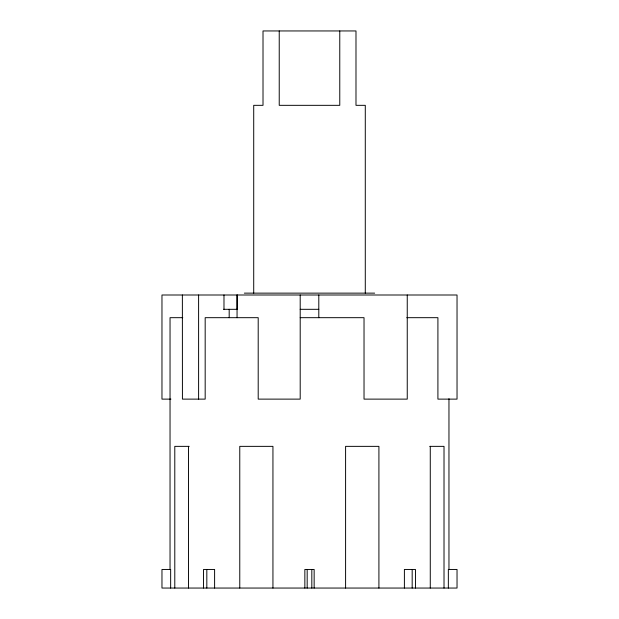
<?xml version="1.0" encoding="UTF-8"?>
<svg xmlns="http://www.w3.org/2000/svg" width="619" height="619" viewBox="0 0 619 619"><rect width="100%" height="100%" fill="white"/><g stroke="black" fill="none" stroke-linecap="round" stroke-linejoin="round"><path stroke-width="0.93" d="M244.335 293.135L374.665 293.135M223.552 309.314L237.487 309.314M300.2 309.314L318.8 309.314M182.752 317.679L170.039 317.679L170.039 569.457M300.2 317.679L364.026 317.679L364.026 399.123L407.248 399.123L407.248 295M406.799 317.679L437.912 317.679L437.912 399.123L457.031 399.123L457.031 295L161.969 295L161.969 399.123L170.929 399.123M189.228 446.361L174.79 446.361L174.79 588.05M429.772 446.361L444.016 446.361L444.016 588.05M448.961 398.713L448.961 569.457M448.349 588.05L448.349 569.457L457.031 569.457L457.031 588.05L161.969 588.05L161.969 569.457L170.651 569.457L170.651 588.05M430.275 446.361L430.275 588.05M415.465 588.05L415.465 569.457L404.393 569.457L404.393 588.05M412.177 569.457L412.177 588.05M378.913 588.05L378.913 446.361L345.595 446.361L345.595 588.05M365.287 293.135L365.287 105.331L355.987 105.331L355.987 30.95L263.013 30.95L263.013 105.331L253.713 105.331L253.713 293.135M339.769 30.95L339.769 105.331L279.231 105.331L279.231 30.95M318.8 295L318.8 317.679M314.15 588.05L314.15 569.457L304.85 569.457L304.85 588.05M311.821 569.457L311.821 588.05M307.179 569.457L307.179 588.05M300.2 295L300.2 399.123L258.2 399.123L258.2 317.679L205.175 317.679L205.175 399.123L182.427 399.123L182.373 295M272.94 588.05L272.94 446.361L239.77 446.361L239.77 588.05M237.139 295L237.139 309.314M237.054 295L237.054 317.679M229.185 309.314L229.185 317.679M223.985 295L223.985 309.314M214.607 588.05L214.607 569.457L203.535 569.457L203.535 588.05M206.823 569.457L206.823 588.05M198.606 295L198.606 399.123M188.532 446.361L188.532 588.05"/></g></svg>
